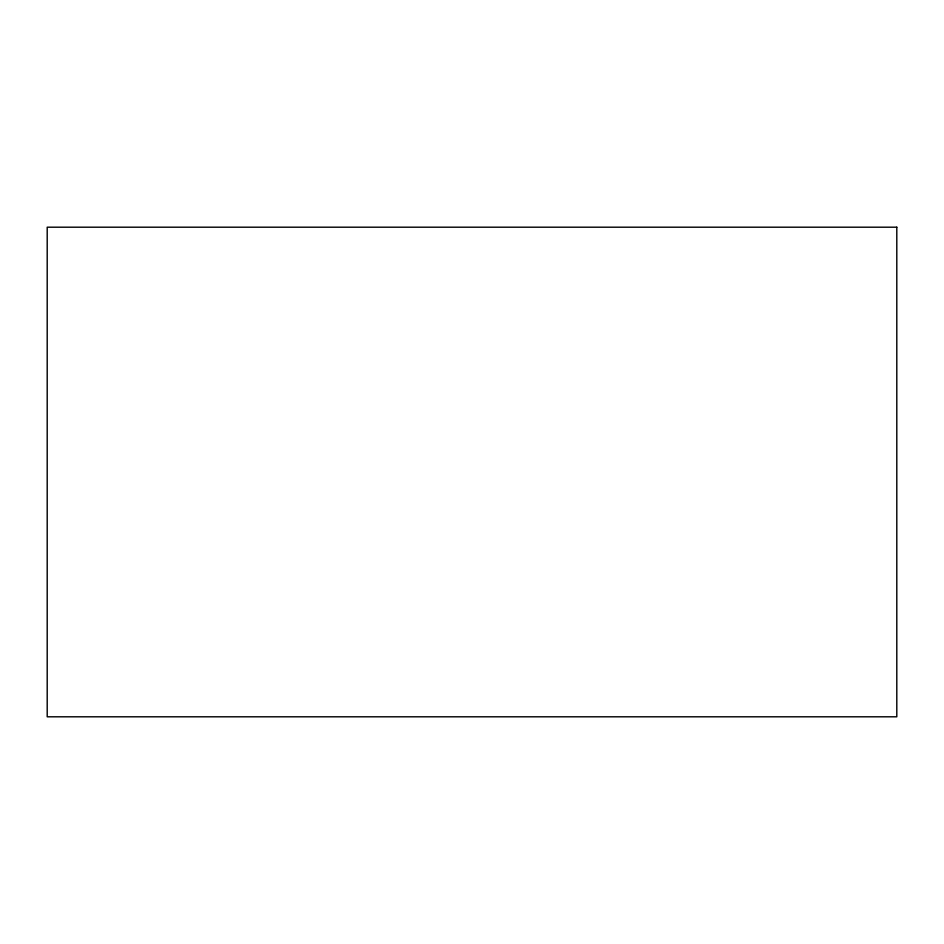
<?xml version="1.0" encoding="UTF-8"?>
<svg xmlns="http://www.w3.org/2000/svg" width="944" height="944" viewBox="0 0 944 944"><rect width="100%" height="100%" fill="white"/><g stroke="black" fill="none" stroke-linecap="round" stroke-linejoin="round"><path stroke-width="1.42" d="M896.8 227.197L47.2 227.197L47.2 716.803L896.8 716.803L896.8 227.197"/></g></svg>
